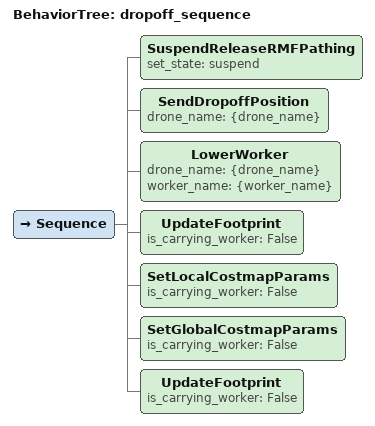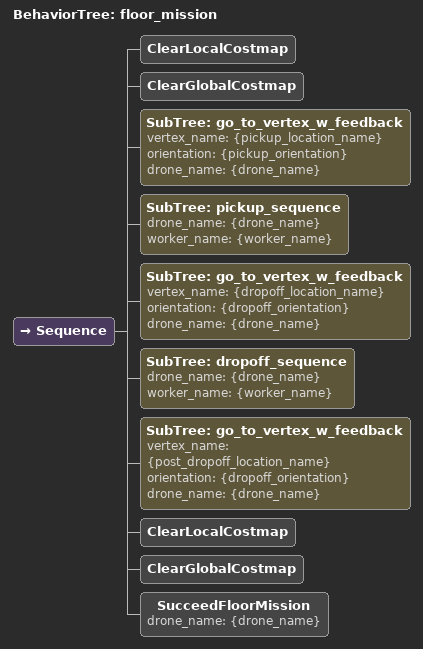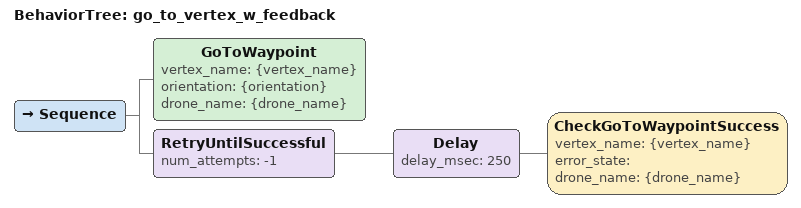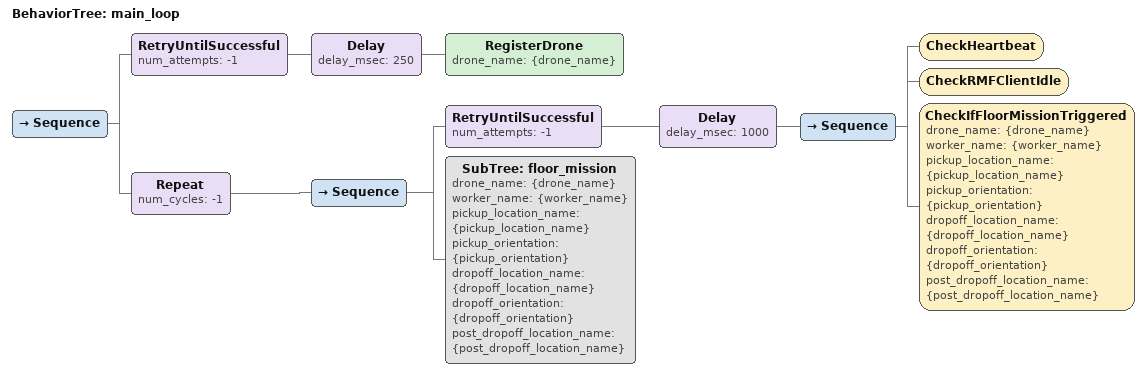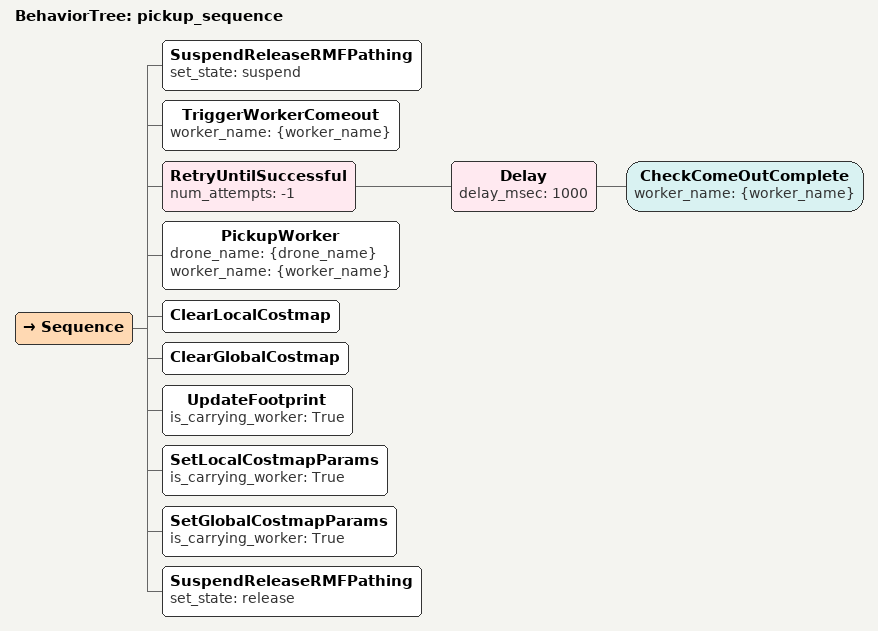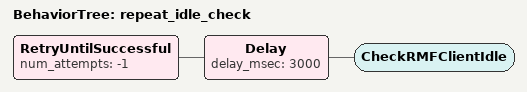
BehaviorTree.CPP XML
<?xml version="1.0" encoding="UTF-8"?>
<root BTCPP_format="3"
      main_tree_to_execute="main_loop">
  <BehaviorTree ID="dropoff_sequence">
    <Sequence>
      <SuspendReleaseRMFPathing set_state="suspend"/>
      <SendDropoffPosition drone_name="{drone_name}"/>
      <LowerWorker drone_name="{drone_name}"
                   worker_name="{worker_name}"/>
      <UpdateFootprint is_carrying_worker="False"/>
      <SetLocalCostmapParams is_carrying_worker="False"/>
      <SetGlobalCostmapParams is_carrying_worker="False"/>
      <UpdateFootprint is_carrying_worker="False"/>
    </Sequence>
  </BehaviorTree>

  <BehaviorTree ID="floor_mission">
    <Sequence>
      <ClearLocalCostmap/>
      <ClearGlobalCostmap/>
      <SubTree ID="go_to_vertex_w_feedback"
               vertex_name="{pickup_location_name}"
               orientation="{pickup_orientation}"
               drone_name="{drone_name}"/>
      <SubTree ID="pickup_sequence"
               drone_name="{drone_name}"
               worker_name="{worker_name}"/>
      <SubTree ID="go_to_vertex_w_feedback"
               vertex_name="{dropoff_location_name}"
               orientation="{dropoff_orientation}"
               drone_name="{drone_name}"/>
      <SubTree ID="dropoff_sequence"
               drone_name="{drone_name}"
               worker_name="{worker_name}"/>
      <SubTree ID="go_to_vertex_w_feedback"
               vertex_name="{post_dropoff_location_name}"
               orientation="{dropoff_orientation}"
               drone_name="{drone_name}"/>
      <ClearLocalCostmap/>
      <ClearGlobalCostmap/>
      <SucceedFloorMission drone_name="{drone_name}"/>
    </Sequence>
  </BehaviorTree>

  <BehaviorTree ID="go_to_vertex_w_feedback">
    <Sequence>
      <GoToWaypoint vertex_name="{vertex_name}"
                    orientation="{orientation}"
                    drone_name="{drone_name}"/>
      <RetryUntilSuccessful num_attempts="-1">
        <Delay delay_msec="250">
          <CheckGoToWaypointSuccess vertex_name="{vertex_name}"
                                    error_state=""
                                    drone_name="{drone_name}"/>
        </Delay>
      </RetryUntilSuccessful>
    </Sequence>
  </BehaviorTree>

  <BehaviorTree ID="main_loop">
    <Sequence>
      <RetryUntilSuccessful num_attempts="-1">
        <Delay delay_msec="250">
          <RegisterDrone drone_name="{drone_name}"/>
        </Delay>
      </RetryUntilSuccessful>
      <Repeat num_cycles="-1">
        <Sequence>
          <RetryUntilSuccessful num_attempts="-1">
            <Delay delay_msec="1000">
              <Sequence>
                <CheckHeartbeat/>
                <CheckRMFClientIdle/>
                <CheckIfFloorMissionTriggered drone_name="{drone_name}"
                                              worker_name="{worker_name}"
                                              pickup_location_name="{pickup_location_name}"
                                              pickup_orientation="{pickup_orientation}"
                                              dropoff_location_name="{dropoff_location_name}"
                                              dropoff_orientation="{dropoff_orientation}"
                                              post_dropoff_location_name="{post_dropoff_location_name}"/>
              </Sequence>
            </Delay>
          </RetryUntilSuccessful>
          <SubTree ID="floor_mission"
                   drone_name="{drone_name}"
                   worker_name="{worker_name}"
                   pickup_location_name="{pickup_location_name}"
                   pickup_orientation="{pickup_orientation}"
                   dropoff_location_name="{dropoff_location_name}"
                   dropoff_orientation="{dropoff_orientation}"
                   post_dropoff_location_name="{post_dropoff_location_name}"/>
        </Sequence>
      </Repeat>
    </Sequence>
  </BehaviorTree>

  <BehaviorTree ID="pickup_sequence">
    <Sequence>
      <SuspendReleaseRMFPathing set_state="suspend"/>
      <TriggerWorkerComeout worker_name="{worker_name}"/>
      <RetryUntilSuccessful num_attempts="-1">
        <Delay delay_msec="1000">
          <CheckComeOutComplete worker_name="{worker_name}"/>
        </Delay>
      </RetryUntilSuccessful>
      <PickupWorker drone_name="{drone_name}"
                    worker_name="{worker_name}"/>
      <ClearLocalCostmap/>
      <ClearGlobalCostmap/>
      <UpdateFootprint is_carrying_worker="True"/>
      <SetLocalCostmapParams is_carrying_worker="True"/>
      <SetGlobalCostmapParams is_carrying_worker="True"/>
      <SuspendReleaseRMFPathing set_state="release"/>
    </Sequence>
  </BehaviorTree>

  <BehaviorTree ID="repeat_idle_check">
    <RetryUntilSuccessful num_attempts="-1">
      <Delay delay_msec="3000">
        <CheckRMFClientIdle/>
      </Delay>
    </RetryUntilSuccessful>
  </BehaviorTree>

</root>
